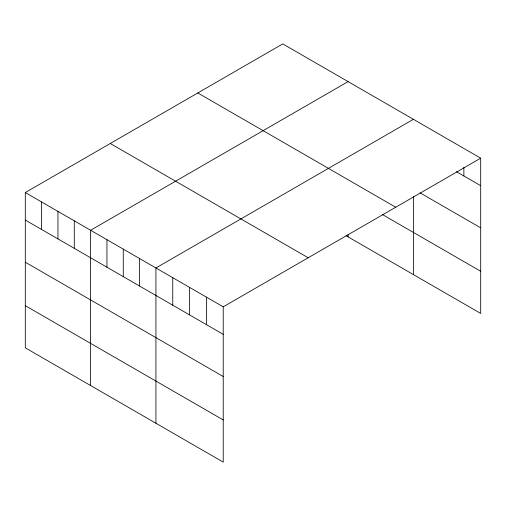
<?xml version="1.0" encoding="UTF-8"?>
<svg xmlns="http://www.w3.org/2000/svg" width="506" height="506" viewBox="0 0 506 506"><rect width="100%" height="100%" fill="white"/><g stroke="black" fill="none" stroke-linecap="round" stroke-linejoin="round"><path stroke-width="0.76" d="M25.3 192.552L223.222 306.826L223.222 462.098L25.3 347.831L25.3 192.552L282.778 43.902L480.7 158.169L480.7 313.448L346.047 235.707M348.09 81.611L90.612 230.262L90.612 385.54M413.408 119.321L155.93 267.971L155.93 423.244M223.222 306.826L480.7 158.169M456.475 171.692L480.7 185.683M420.138 192.875L480.7 227.845M197.808 92.959L395.73 207.226M382.112 214.361L480.7 271.286M110.27 143.502L308.192 257.769M25.3 220.066L223.222 334.333M25.3 262.228L223.222 376.496M25.3 305.668L223.222 419.936M463.875 167.322L463.875 175.968M413.408 196.613L413.408 274.594M348.09 234.544L348.09 236.884M206.397 297.111L206.397 324.618M189.579 287.395L189.579 314.909M172.755 277.686L172.755 305.194M139.599 258.547L139.599 286.054M123.274 249.116L123.274 276.63M106.943 239.692L106.943 267.2M74.287 220.837L74.287 248.345M57.956 211.407L57.956 238.921M41.631 201.983L41.631 229.49"/></g></svg>
